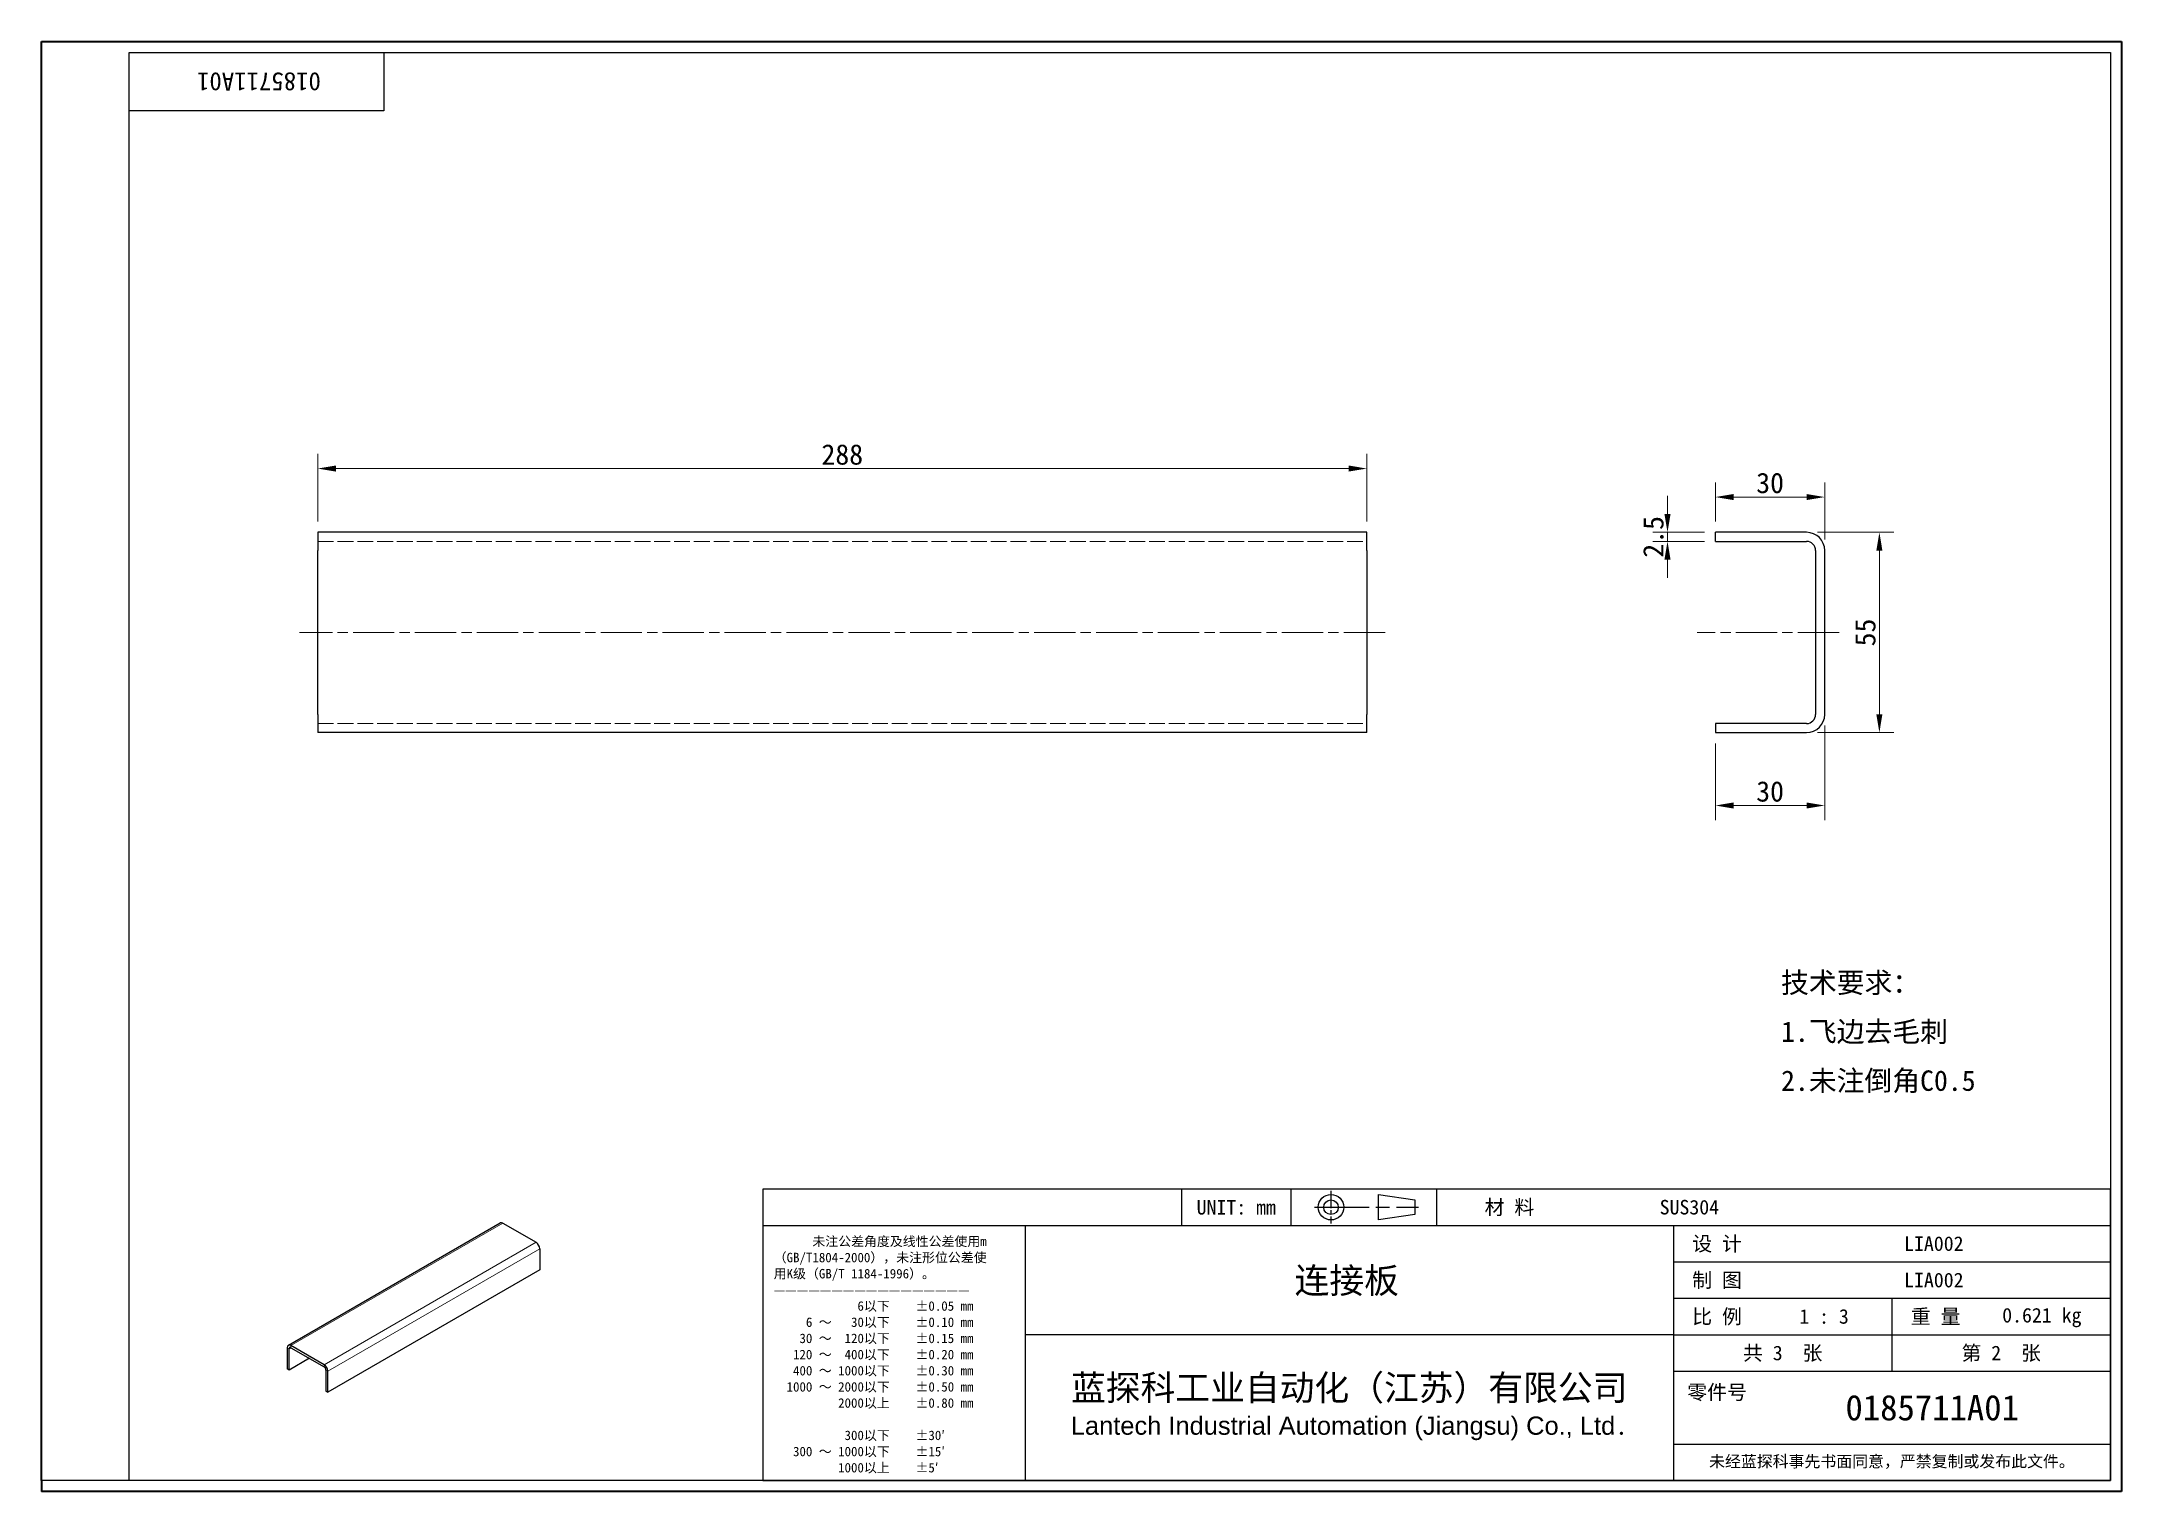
# Model space of a CAD drawing. Header units: millimetres. Extents: x 12 to 583, y 11 to 409.
import ezdxf
from ezdxf.enums import TextEntityAlignment as Align

# ---------------------------------------------------------------- set-up
doc = ezdxf.new("R2010")
doc.units = ezdxf.units.MM
doc.header["$LTSCALE"] = 2
doc.linetypes.add('CHAIN', pattern=[0.3543, 0.2362, -0.0295, 0.0591, -0.0295])
doc.linetypes.add('DASHED', pattern=[0.2067, 0.1654, -0.0413])
for name, color, linetype, lineweight in [('1', 7, 'Continuous', 18), ('可见 (ISO)', 7, 'Continuous', 25), ('可见窄的 (ISO)', 7, 'Continuous', 18), ('图框 (ISO)', 7, 'Continuous', 35), ('标题 (ISO)', 7, 'Continuous', 25)]:
    doc.layers.add(name, color=color, linetype=linetype, lineweight=lineweight)
for name, color, linetype, lineweight, true_color in [('中心线 (ISO)', 1, 'CHAIN', 18, 0xff0000), ('尺寸 (ISO)', 7, 'Continuous', 18, 0x008000), ('符号 (ISO)', 7, 'Continuous', 18, 0x008000), ('隐藏 (ISO)', 5, 'DASHED', 18, 0x0000ff)]:
    doc.layers.add(name, color=color, linetype=linetype, lineweight=lineweight, true_color=true_color)
doc.styles.add('文本样式164', font='SimSun.ttf')
doc.styles.add('文本样式165', font='SimSun.ttf')
doc.styles.add('文本样式74', font='SimSun.ttf')
doc.styles.add('最新国标', font='simfang.ttf')
doc.styles.add('注释文本 (ISO)', font='simfang.ttf')
doc.dimstyles.new('默认 (GB)', dxfattribs={"dimscale": 2, "dimtxt": 2.8, "dimasz": 2.5, "dimexe": 2, "dimexo": 1.5, "dimgap": 0.5, "dimtad": 1, "dimtoh": 1, "dimdsep": 46, "dimtxsty": '最新国标', "dimcen": 0.09, "dimdle": 10, "dimclrd": 256, "dimclre": 256, "dimclrt": 256, "dimazin": 2, "dimtfac": 0.535714, "dimtdec": 3, "dimtmove": 0, "dimatfit": 3, "dimfxl": 0, "dimtolj": 1, "dimlwd": -1, "dimlwe": -1, "dimarcsym": 0})

# ---------------------------------------------------------------- blocks, each defined once
blk = doc.blocks.new('图框 最新国标')
at = {"layer": '图框 (ISO)'}
for p, q in [((6, 7), (6, 204.5)), ((6, 204.5), (291.5, 204.5)), ((291.5, 204.5), (291.5, 5.5)), ((6, 7), (6, 5.5)), ((6, 7), (6, 5.5)), ((291.5, 5.5), (6, 5.5))]:
    blk.add_line(p, q, dxfattribs=at)
at = {"layer": '图框 (ISO)', "color": 7, "linetype": 'Continuous', "lineweight": 25}
for p, q in [((18, 203), (290, 203)), ((18, 7), (18, 203)), ((18, 203), (290, 203)), ((53, 203), (53, 195)), ((290, 203), (290, 7)), ((290, 203), (290, 7)), ((53, 195), (18, 195)), ((290, 7), (6, 7)), ((290, 7), (18, 7))]:
    blk.add_line(p, q, dxfattribs=at)
at = {"layer": '图框 (ISO)', "style": '文本样式74'}
blk.add_attdef('零件代号_001', (44.34, 200.25), '', height=2.5, rotation=180, dxfattribs=at)
blk = doc.blocks.new('标题栏 最新国标')
at = {"layer": '标题 (ISO)'}
for p, q in [((381.98, -183.84), (196.98, -183.84)), ((196.98, -183.84), (196.98, -223.84)), ((254.48, -183.84), (254.48, -188.84)), ((269.48, -183.84), (269.48, -188.84)), ((281.48, -188.09), (281.48, -184.59)), ((281.48, -184.59), (286.48, -185.34)), ((286.48, -185.34), (286.48, -187.34)), ((289.48, -183.84), (289.48, -188.84)), ((381.98, -223.84), (381.98, -183.84)), ((383.48, -183.84), (383.48, -225.34)), ((286.48, -187.34), (281.48, -188.09)), ((196.98, -188.84), (381.98, -188.84)), ((232.98, -188.84), (232.98, -223.84)), ((321.98, -188.84), (321.98, -223.84)), ((321.98, -193.84), (381.98, -193.84)), ((321.98, -198.84), (381.98, -198.84)), ((351.98, -198.84), (351.98, -208.84)), ((321.98, -203.84), (232.98, -203.84)), ((321.98, -203.84), (381.98, -203.84)), ((321.98, -208.84), (381.98, -208.84)), ((321.98, -218.84), (381.98, -218.84)), ((196.98, -223.84), (381.98, -223.84)), ((383.48, -225.34), (196.98, -225.34))]:
    blk.add_line(p, q, dxfattribs=at)
at = {"layer": '标题 (ISO)', "linetype": 'CHAIN', "ltscale": 5.000333}
blk.add_line((274.98, -184.09), (274.98, -188.59), dxfattribs=at)
at = {"layer": '标题 (ISO)', "linetype": 'CHAIN', "ltscale": 15.834605}
blk.add_line((272.73, -186.34), (286.98, -186.34), dxfattribs=at)
at = {"layer": '标题 (ISO)'}
for radius in [1.75, 1]:
    blk.add_circle((274.98, -186.34), radius, dxfattribs=at)
at = {"layer": '1', "style": '文本样式164'}
for s, p in [('UNIT: mm', (261.98, -186.34)), ('材 料', (299.48, -186.34)), ('设 计', (327.98, -191.34)), ('制 图', (327.98, -196.34)), ('比 例', (327.98, -201.34)), ('重 量', (357.98, -201.34)), ('共 3  张', (336.98, -206.34)), ('第 2  张', (366.98, -206.34))]:
    blk.add_text(s, height=2, dxfattribs=at).set_placement(p, align=Align.MIDDLE_CENTER)
at = {"layer": '标题 (ISO)', "style": '注释文本 (ISO)'}
for s, insert, char_height, attachment_point, line_spacing_factor in [('\\fSimSun|b0|i0;{\\H1.3000;      未注公差角度及线性公差使用m\\P}\\fSimSun|b0|i0;{\\H1.3000;（GB/T1804-2000），未注形位公差使\\P}\\fSimSun|b0|i0;{\\H1.3000;用K级（GB/T 1184-1996）。\\P}\\fSimSun|b0|i0;{\\H1.3000;—————————————————\\P}\\fSimSun|b0|i0;{\\H1.3000;             6以下    ±0.05 mm\\P}\\fSimSun|b0|i0;{\\H1.3000;     6 ～   30以下    ±0.10 mm\\P}\\fSimSun|b0|i0;{\\H1.3000;    30 ～  120以下    ±0.15 mm\\P}\\fSimSun|b0|i0;{\\H1.3000;   120 ～  400以下    ±0.20 mm\\P}\\fSimSun|b0|i0;{\\H1.3000;   400 ～ 1000以下    ±0.30 mm\\P}\\fSimSun|b0|i0;{\\H1.3000;  1000 ～ 2000以下    ±0.50 mm\\P}\\fSimSun|b0|i0;{\\H1.3000;          2000以上    ±0.80 mm\\P}\\fSimSun|b0|i0;{\\H1.3000;\\P}\\fSimSun|b0|i0;{\\H1.3000;           300以下    ±30′\\P}\\fSimSun|b0|i0;{\\H1.3000;   300 ～ 1000以下    ±15′\\P}\\fSimSun|b0|i0;{\\H1.3000;          1000以上    ±5′}', (198.48, -206.63), 1.3, 4, 1.023913), ('{\\fMicrosoft YaHei|b0|i0|c134|p34;\\H1.75x;蓝探科工业自动化（江苏）有限公司\\P\\fArial|b0|i0|c0|p34;\\H0.71429x;Lantech Industrial Automation (Jiangsu) Co., Ltd\\fFangSong|b0|i0|c134|p49;.\\H1.15195x; }', (277.48, -213.84), 2, 5, 0.978695)]:
    blk.add_mtext(s, dxfattribs=dict(at, insert=insert, char_height=char_height, attachment_point=attachment_point, line_spacing_factor=line_spacing_factor))
at = {"layer": '标题 (ISO)', "attachment_point": 5, "style": '注释文本 (ISO)'}
for s, insert, char_height in [('\\fFangSong|b0|i0;零件号', (327.98, -211.84), 2), ('\\fSimSun|b0|i0;{\\H1.6000;未经蓝探科事先书面同意，严禁复制或发布此文件。}', (351.98, -221.34), 1.6)]:
    blk.add_mtext(s, dxfattribs=dict(at, insert=insert, char_height=char_height))
at = {"layer": '标题 (ISO)'}
for tag, p, height, style in [('材料_001', (320.09, -187.33), 2, '注释文本 (ISO)'), ('设计人_001', (353.65, -192.33), 2, '注释文本 (ISO)'), ('库存编号_001', (269.98, -198.14), 3.5, '文本样式165'), ('设计人_001', (353.65, -197.33), 2, '注释文本 (ISO)'), ('视图比例_001', (339.26, -202.33), 2, '注释文本 (ISO)'), ('质量\\P3;_001', (367.12, -202.16), 2, '注释文本 (ISO)'), ('零件代号_001', (345.61, -215.59), 3.5, '文本样式165')]:
    blk.add_attdef(tag, p, '', height=height, dxfattribs=dict(at, style=style))
blk = doc.blocks.new('*D5')
at = {"layer": 'Defpoints', "color": 0, "transparency": 16777216}
for p in [(471.55, 274.29), (458.38, 271.79), (471.55, 271.79)]:
    blk.add_point(p, dxfattribs=at)
at = {"layer": '尺寸 (ISO)', "color": 116, "true_color": 0x00803f, "transparency": 16777216}
for p, q in [((458.38, 279.29), (458.38, 284.29)), ((468.55, 274.29), (454.38, 274.29)), ((458.38, 274.29), (458.38, 271.79)), ((468.55, 271.79), (454.38, 271.79)), ((458.38, 266.79), (458.38, 261.79))]:
    blk.add_line(p, q, dxfattribs=at)
for points in [[(457.55, 279.29), (459.22, 279.29), (458.38, 274.29)], [(457.55, 266.79), (459.22, 266.79), (458.38, 271.79)]]:
    blk.add_solid(points, dxfattribs=at)
at = {"layer": '尺寸 (ISO)', "transparency": 16777216, "insert": (454.53, 273.04), "char_height": 5.6, "attachment_point": 5, "rotation": 90, "style": '最新国标'}
blk.add_mtext('\\A1;2.5', dxfattribs=at)
blk = doc.blocks.new('*D6')
at = {"layer": 'Defpoints', "color": 0, "transparency": 16777216}
for p in [(496.55, 274.29), (496.55, 219.29), (516.55, 219.29)]:
    blk.add_point(p, dxfattribs=at)
at = {"layer": '尺寸 (ISO)', "color": 116, "true_color": 0x00803f, "transparency": 16777216}
for p, q in [((499.55, 274.29), (520.55, 274.29)), ((516.55, 269.29), (516.55, 224.29)), ((499.55, 219.29), (520.55, 219.29))]:
    blk.add_line(p, q, dxfattribs=at)
for points in [[(515.72, 269.29), (517.38, 269.29), (516.55, 274.29)], [(515.72, 224.29), (517.38, 224.29), (516.55, 219.29)]]:
    blk.add_solid(points, dxfattribs=at)
at = {"layer": '尺寸 (ISO)', "transparency": 16777216, "insert": (512.72, 246.79), "char_height": 5.6, "attachment_point": 5, "rotation": 90, "style": '最新国标'}
blk.add_mtext('\\A1;55', dxfattribs=at)
blk = doc.blocks.new('*D7')
at = {"layer": 'Defpoints', "color": 0, "transparency": 16777216}
for p in [(471.55, 283.97), (471.55, 274.29), (501.55, 269.29)]:
    blk.add_point(p, dxfattribs=at)
at = {"layer": '尺寸 (ISO)', "color": 116, "true_color": 0x00803f, "transparency": 16777216}
for p, q in [((471.55, 277.29), (471.55, 287.97)), ((501.55, 272.29), (501.55, 287.97)), ((496.55, 283.97), (476.55, 283.97))]:
    blk.add_line(p, q, dxfattribs=at)
for points in [[(476.55, 284.8), (476.55, 283.13), (471.55, 283.97)], [(496.55, 284.8), (496.55, 283.13), (501.55, 283.97)]]:
    blk.add_solid(points, dxfattribs=at)
at = {"layer": '尺寸 (ISO)', "transparency": 16777216, "insert": (486.55, 287.8), "char_height": 5.6, "attachment_point": 5, "style": '最新国标'}
blk.add_mtext('\\A1;30', dxfattribs=at)
blk = doc.blocks.new('*D8')
at = {"layer": 'Defpoints', "color": 0, "transparency": 16777216}
for p in [(375.83, 291.79), (87.83, 274.29), (375.83, 274.29)]:
    blk.add_point(p, dxfattribs=at)
at = {"layer": '尺寸 (ISO)', "color": 116, "true_color": 0x00803f, "transparency": 16777216}
for p, q in [((87.83, 277.29), (87.83, 295.79)), ((92.83, 291.79), (370.83, 291.79)), ((375.83, 277.29), (375.83, 295.79))]:
    blk.add_line(p, q, dxfattribs=at)
for points in [[(92.83, 292.63), (92.83, 290.96), (87.83, 291.79)], [(370.83, 292.63), (370.83, 290.96), (375.83, 291.79)]]:
    blk.add_solid(points, dxfattribs=at)
at = {"layer": '尺寸 (ISO)', "transparency": 16777216, "insert": (231.83, 295.62), "char_height": 5.6, "attachment_point": 5, "style": '最新国标'}
blk.add_mtext('\\A1;288', dxfattribs=at)
blk = doc.blocks.new('*D9')
at = {"layer": 'Defpoints', "color": 0, "transparency": 16777216}
for p in [(501.55, 224.29), (471.55, 219.29), (471.55, 199.29)]:
    blk.add_point(p, dxfattribs=at)
at = {"layer": '尺寸 (ISO)', "color": 116, "true_color": 0x00803f, "transparency": 16777216}
for p, q in [((501.55, 221.29), (501.55, 195.29)), ((471.55, 216.29), (471.55, 195.29)), ((496.55, 199.29), (476.55, 199.29))]:
    blk.add_line(p, q, dxfattribs=at)
for points in [[(476.55, 200.13), (476.55, 198.46), (471.55, 199.29)], [(496.55, 200.13), (496.55, 198.46), (501.55, 199.29)]]:
    blk.add_solid(points, dxfattribs=at)
at = {"layer": '尺寸 (ISO)', "transparency": 16777216, "insert": (486.55, 203.12), "char_height": 5.6, "attachment_point": 5, "style": '最新国标'}
blk.add_mtext('\\A1;30', dxfattribs=at)

msp = doc.modelspace()

# ---------------------------------------------------------------- linework, layer by layer
at = {"layer": '中心线 (ISO)', "ltscale": 23.990969}
for p, q in [((380.835, 246.792), (82.835, 246.792)), ((505.484, 246.792), (466.552, 246.792))]:
    msp.add_line(p, q, dxfattribs=at)
at = {"layer": '可见 (ISO)'}
for p, q in [((87.835, 274.292), (87.835, 269.292)), ((375.835, 274.292), (87.835, 274.292)), ((375.835, 269.292), (375.835, 274.292)), ((496.552, 274.292), (471.552, 274.292)), ((471.552, 271.792), (471.552, 274.292)), ((87.835, 224.292), (87.835, 269.292)), ((375.835, 269.292), (375.835, 224.292)), ((471.552, 271.792), (496.552, 271.792)), ((499.052, 269.292), (499.052, 224.292)), ((501.552, 224.292), (501.552, 269.292)), ((87.835, 224.292), (87.835, 219.292)), ((375.835, 219.292), (375.835, 224.292)), ((375.835, 219.292), (87.835, 219.292)), ((496.552, 221.792), (471.552, 221.792)), ((471.552, 221.792), (471.552, 219.292)), ((471.552, 219.292), (496.552, 219.292)), ((79.746, 51.104), (137.931, 84.697)), ((138.645, 84.626), (147.737, 79.377)), ((148.747, 77.628), (148.747, 71.796)), ((148.747, 71.796), (90.562, 38.203)), ((79.45, 50.45), (79.45, 44.618)), ((79.955, 44.326), (79.955, 50.158)), ((85.511, 47.534), (79.955, 44.326)), ((89.552, 45.784), (80.46, 51.033)), ((80.46, 50.45), (89.552, 45.201)), ((79.955, 44.326), (79.45, 44.618)), ((90.057, 44.326), (90.057, 38.494)), ((90.562, 38.203), (90.562, 44.035)), ((90.057, 38.494), (90.562, 38.203))]:
    msp.add_line(p, q, dxfattribs=at)
for centre, radius, start, end in [((496.552, 269.292), 5, 0, 90), ((496.552, 269.292), 2.5, 0, 90), ((496.552, 224.292), 2.5, 270, 0), ((496.552, 224.292), 5, 270, 0)]:
    msp.add_arc(centre, radius, start, end, dxfattribs=at)
for centre, major_axis, start_param, end_param in [((138.645, 83.46), (-0.714, 1.237), 5.4977871, 6.2831853), ((147.737, 78.211), (0.714, -1.237), 0.7853982, 2.3561945), ((80.46, 49.867), (-0.714, 1.237), 5.4977871, 7.0685835), ((80.46, 49.867), (-0.357, 0.619), 5.4977871, 7.0685835), ((89.552, 44.618), (-0.714, 1.237), 3.9269908, 5.4977871), ((89.552, 44.618), (0.357, -0.619), 0.7853982, 2.3561945)]:
    msp.add_ellipse(centre, major_axis=major_axis, ratio=0.5773503, start_param=start_param, end_param=end_param, dxfattribs=at)
at = {"layer": '可见窄的 (ISO)'}
for p, q in [((138.645, 84.626), (80.46, 51.033)), ((147.737, 79.377), (89.552, 45.784)), ((148.747, 77.628), (90.562, 44.035)), ((79.45, 50.45), (79.955, 50.158)), ((79.955, 50.158), (80.46, 50.45)), ((80.46, 51.033), (80.46, 50.45)), ((89.552, 45.784), (89.552, 45.201)), ((90.562, 44.035), (90.057, 44.326))]:
    msp.add_line(p, q, dxfattribs=at)
at = {"layer": '隐藏 (ISO)', "ltscale": 13.144563}
for p, q in [((87.835, 271.792), (375.835, 271.792)), ((87.835, 221.792), (375.835, 221.792))]:
    msp.add_line(p, q, dxfattribs=at)

# ---------------------------------------------------------------- block references
at = {"xscale": 2, "yscale": 2, "zscale": 2}
msp.add_blockref('图框 最新国标', (0, 0), dxfattribs=at).add_auto_attribs({'零件代号_001': '0185711A01'})
ref = msp.add_blockref('标题栏 最新国标', (-183.965, 461.689), dxfattribs=dict(xscale=2, yscale=2, zscale=2))
ref.add_attrib('零件代号_001', '0185711A01', (507.246, 30.5), dxfattribs={"layer": '标题 (ISO)', "height": 7, "style": '文本样式165'})
ref.add_attrib('库存编号_001', '连接板', (356.003, 65.402), dxfattribs={"layer": '标题 (ISO)', "height": 7, "style": '文本样式165'})
ref.add_attrib('质量\\P3;_001', '0.621 kg', (550.274, 57.366), dxfattribs={"layer": '标题 (ISO)', "height": 4, "style": '注释文本 (ISO)'})
ref.add_attrib('视图比例_001', '1 : 3', (494.56, 57.034), dxfattribs={"layer": '标题 (ISO)', "height": 4, "style": '注释文本 (ISO)'})
ref.add_attrib('设计人_001', 'LIA002', (523.337, 77.023), dxfattribs={"layer": '标题 (ISO)', "height": 4, "style": '注释文本 (ISO)'})
ref.add_attrib('设计人_001', 'LIA002', (523.337, 67.023), dxfattribs={"layer": '标题 (ISO)', "height": 4, "style": '注释文本 (ISO)'})
ref.add_attrib('材料_001', 'SUS304', (456.223, 87.023), dxfattribs={"layer": '标题 (ISO)', "height": 4, "style": '注释文本 (ISO)'})

# ---------------------------------------------------------------- texts
at = {"layer": '符号 (ISO)', "insert": (489.558, 136.878), "char_height": 5.6, "width": 58.68538, "attachment_point": 4, "line_spacing_factor": 1.441304, "style": '注释文本 (ISO)'}
msp.add_mtext('\\fFangSong|b0|i0;{\\H5.6000;技术要求：\\P}\\fFangSong|b0|i0;{\\H5.6000;1.飞边去毛刺\\P}\\fFangSong|b0|i0;{\\H5.6000;2.未注倒角C0.5\\P}', dxfattribs=at)

# ---------------------------------------------------------------- dimensions: what is measured, and where the dimension line sits
at = {"layer": '尺寸 (ISO)', "color": 116, "true_color": 0x00803f}
for base, p1, p2, picture, middle in [((375.835, 291.792), (87.835, 274.292), (375.835, 274.292), '*D8', (231.835, 291.792)), ((471.552, 199.292), (501.552, 224.292), (471.552, 219.292), '*D9', (486.552, 199.292))]:
    dim = msp.add_linear_dim(base=base, p1=p1, p2=p2, dimstyle='默认 (GB)', override={"dimgap": 0.5, "dimtoh": 0, "dimdec": 2, "dimtol": 0, "dimlim": 0, "dimtp": 0, "dimtm": 0, "dimtdec": 3, "dimtofl": 0, "dimatfit": 1}, dxfattribs=at)
    dim.commit()
    dim.dimension.update_dxf_attribs({"geometry": picture, "text_midpoint": middle, "dimtype": 160})
for base, p1, p2, angle, override, picture, middle in [((471.552, 283.965), (501.552, 269.292), (471.552, 274.292), 180, {"dimgap": 0.5, "dimtoh": 0, "dimdec": 2, "dimtol": 0, "dimlim": 0, "dimtp": 0, "dimtm": 0, "dimtdec": 3, "dimtofl": 0, "dimatfit": 1}, '*D7', (486.552, 283.965)), ((458.383, 271.792), (471.552, 274.292), (471.552, 271.792), 270, {"dimgap": 0.5, "dimtoh": 0, "dimdec": 2, "dimtol": 0, "dimlim": 0, "dimtp": 0, "dimtm": 0, "dimtdec": 3, "dimtofl": 1, "dimatfit": 1}, '*D5', (458.383, 273.042)), ((516.552, 219.292), (496.552, 274.292), (496.552, 219.292), 270, {"dimgap": 0.5, "dimtoh": 0, "dimdec": 2, "dimtol": 0, "dimlim": 0, "dimtp": 0, "dimtm": 0, "dimtdec": 3, "dimtofl": 0, "dimatfit": 1}, '*D6', (516.552, 246.792))]:
    dim = msp.add_linear_dim(base=base, p1=p1, p2=p2, angle=angle, dimstyle='默认 (GB)', override=override, dxfattribs=at)
    dim.commit()
    dim.dimension.update_dxf_attribs({"geometry": picture, "text_midpoint": middle, "dimtype": 160})

doc.saveas('drawing.dxf')
